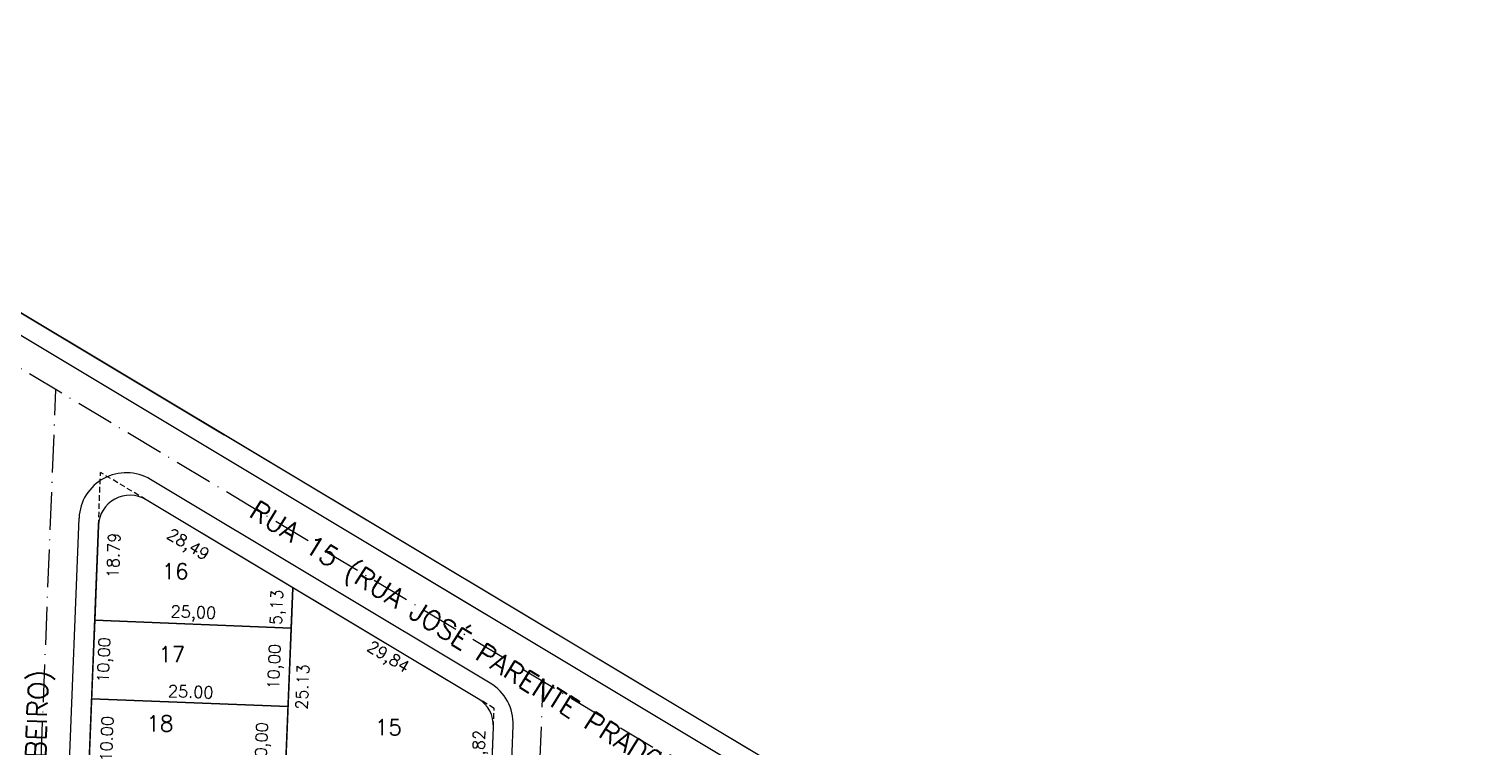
# Model space of a CAD drawing. Header units: millimetres. Extents: x 1794 to 8081, y 409 to 2272.
# Drawn here: x 5879.6 to 6062.5, y 1134.8 to 1226.1 of the extents above; entities that cross this region are included whole.
import ezdxf
from ezdxf.enums import TextEntityAlignment as Align

# ---------------------------------------------------------------- set-up
doc = ezdxf.new("R2010")
doc.units = ezdxf.units.MM
doc.linetypes.add('ACAD_ISO10W100', pattern=[18, 12, -3, 0, -3])
doc.linetypes.add('HIDDEN', pattern=[0.375, 0.25, -0.125])
for name, color, linetype in [('02 - EIXO VIA', 2, 'ACAD_ISO10W100'), ('03 - CALÇADA', 1, 'Continuous'), ('BOUNDARY LOTES', 2, 'Continuous'), ('boundary quadras', 232, 'Continuous'), ('COT', 8, 'Continuous'), ('DIMENSOES', 1, 'Continuous'), ('LOTES', 2, 'Continuous'), ('Poligonal', 3, 'Continuous'), ('PROJEÇÃO', 8, 'HIDDEN'), ('QUADRAS', 3, 'Continuous'), ('texto - ruas', 2, 'Continuous'), ('Texto Lotes', 31, 'Continuous')]:
    doc.layers.add(name, color=color, linetype=linetype)
doc.styles.add('arcad1', font='romans.shx')
doc.dimstyles.new('REGIS', dxfattribs={"dimtxt": 1.5, "dimasz": 0.12, "dimexe": 0, "dimexo": 0, "dimgap": 0, "dimtad": 0, "dimzin": 4, "dimdsep": 46, "dimtxsty": 'arcad1', "dimblk1": 'BOLA', "dimblk2": 'BOLA', "dimsah": 1, "dimcen": 0.12, "dimse1": 1, "dimse2": 1, "dimsd1": 1, "dimsd2": 1, "dimclrd": 256, "dimclre": 8, "dimclrt": 1, "dimadec": 0, "dimazin": 0, "dimtfac": 1.2, "dimtix": 1, "dimtmove": 2, "dimatfit": 3, "dimldrblk": 'BOLA', "dimfxl": 0, "dimfxlon": 1, "dimtvp": 2, "dimtolj": 1, "dimtzin": 4, "dimarcsym": 0})
doc.dimstyles.get("Standard").update_dxf_attribs({"dimtxt": 0.18, "dimasz": 0.18, "dimexe": 0.18, "dimexo": 0.0625, "dimgap": 0.09, "dimtad": 0, "dimtih": 1, "dimtoh": 1, "dimdec": 4, "dimzin": 0, "dimdsep": 46, "dimtxsty": 'Standard', "dimcen": 0.09, "dimadec": 0, "dimazin": 0, "dimtfac": 1, "dimtdec": 4, "dimtofl": 0, "dimtmove": 0, "dimatfit": 3, "dimfxl": 1, "dimtolj": 1, "dimtzin": 0, "dimarcsym": 0})

# ---------------------------------------------------------------- blocks, each defined once
blk = doc.blocks.new('*D942')
at = {"layer": 'Defpoints', "color": 0}
for p in [(5887.58, 1140.97), (5892.7, 1140.77), (5887.18, 1130.98)]:
    blk.add_point(p, dxfattribs=at)
at = {"layer": 'COT', "color": 1, "insert": (5889.51, 1135.89), "char_height": 1.5, "attachment_point": 5, "rotation": 87.719, "style": 'arcad1'}
blk.add_mtext('\\A1;10.00', dxfattribs=at)
blk = doc.blocks.new('BOLA')
for p, q in [((-1, 0), (1, 0)), ((0, -1), (0, 1))]:
    blk.add_line(p, q)
blk.add_circle((0, 0), 0.3)
blk = doc.blocks.new('*D943')
at = {"layer": 'Defpoints', "color": 0, "ltscale": 2.8}
for p in [(5888.72, 1169.74), (5888.72, 1169.74), (5887.97, 1150.96)]:
    blk.add_point(p, dxfattribs=at)
at = {"layer": 'COT', "color": 1, "ltscale": 2.8, "insert": (5890.36, 1159.2), "char_height": 1.5, "attachment_point": 5, "rotation": 87.719, "style": 'arcad1'}
blk.add_mtext('\\A1;18.79', dxfattribs=at)
blk = doc.blocks.new('*D214')
at = {"layer": 'Defpoints', "color": 0}
for p in [(5913.16, 1155.1), (5912.16, 1129.98), (5916.88, 1129.8)]:
    blk.add_point(p, dxfattribs=at)
at = {"layer": 'COT', "color": 1, "insert": (5914.38, 1142.47), "char_height": 1.5, "attachment_point": 5, "rotation": 87.719, "style": 'arcad1'}
blk.add_mtext('\\A1;25.13', dxfattribs=at)
blk = doc.blocks.new('*D287')
at = {"layer": 'Defpoints', "color": 0}
for p in [(5887.58, 1139.37), (5912.56, 1138.37), (5912.56, 1138.37)]:
    blk.add_point(p, dxfattribs=at)
at = {"layer": 'COT', "color": 1, "insert": (5900.19, 1141.87), "char_height": 1.5, "attachment_point": 5, "rotation": 357.719, "style": 'arcad1'}
blk.add_mtext('\\A1;25.00', dxfattribs=at)
blk = doc.blocks.new('*D1256')
at = {"layer": 'Defpoints', "color": 0}
for p in [(5932.76, 1140), (5938.76, 1139.76), (5938.33, 1128.94)]:
    blk.add_point(p, dxfattribs=at)
at = {"layer": 'COT', "color": 1, "insert": (5936.99, 1134.12), "char_height": 1.5, "attachment_point": 5, "rotation": 87.719, "style": 'arcad1'}
blk.add_mtext('\\A1;10,82', dxfattribs=at)
blk = doc.blocks.new('*D1257')
at = {"layer": 'Defpoints', "color": 0}
for p in [(5913.16, 1155.1), (5910.56, 1150.76), (5938.76, 1139.76)]:
    blk.add_point(p, dxfattribs=at)
at = {"layer": 'COT', "color": 1, "insert": (5925.2, 1146.15), "char_height": 1.5, "attachment_point": 5, "rotation": 329.0679, "style": 'arcad1'}
blk.add_mtext('\\A1;29,84', dxfattribs=at)
blk = doc.blocks.new('*D1258')
at = {"layer": 'Defpoints', "color": 0}
for p in [(5888.72, 1169.74), (5885.7, 1164.69), (5913.16, 1155.1)]:
    blk.add_point(p, dxfattribs=at)
at = {"layer": 'COT', "color": 1, "insert": (5899.75, 1160.43), "char_height": 1.5, "attachment_point": 5, "rotation": 329.0679, "style": 'arcad1'}
blk.add_mtext('\\A1;28,49', dxfattribs=at)
blk = doc.blocks.new('*D1259')
at = {"layer": 'Defpoints', "color": 0}
for p in [(5912.95, 1149.97), (5912.56, 1139.98), (5914.37, 1139.9)]:
    blk.add_point(p, dxfattribs=at)
at = {"layer": 'COT', "color": 1, "insert": (5911, 1145.04), "char_height": 1.5, "attachment_point": 5, "rotation": 87.719, "style": 'arcad1'}
blk.add_mtext('\\A1;10,00', dxfattribs=at)
blk = doc.blocks.new('*D1515')
at = {"layer": 'Defpoints', "color": 0}
for p in [(5887.97, 1150.96), (5893.1, 1150.76), (5887.58, 1140.97)]:
    blk.add_point(p, dxfattribs=at)
at = {"layer": 'COT', "color": 1, "insert": (5889.34, 1145.9), "char_height": 1.5, "attachment_point": 5, "rotation": 87.719, "style": 'arcad1'}
blk.add_mtext('\\A1;10,00', dxfattribs=at)
blk = doc.blocks.new('*D1516')
at = {"layer": 'Defpoints', "color": 0}
for p in [(5913.16, 1155.1), (5914.97, 1155.03), (5912.95, 1149.97)]:
    blk.add_point(p, dxfattribs=at)
at = {"layer": 'COT', "color": 1, "insert": (5911.3, 1152.6), "char_height": 1.5, "attachment_point": 5, "rotation": 87.719, "style": 'arcad1'}
blk.add_mtext('\\A1;5,13', dxfattribs=at)
blk = doc.blocks.new('*D1517')
at = {"layer": 'Defpoints', "color": 0}
for p in [(5912.56, 1139.98), (5913.15, 1139.95), (5912.16, 1129.98)]:
    blk.add_point(p, dxfattribs=at)
at = {"layer": 'COT', "color": 1, "insert": (5909.38, 1135.1), "char_height": 1.5, "attachment_point": 5, "rotation": 87.719, "style": 'arcad1'}
blk.add_mtext('\\A1;10,00', dxfattribs=at)
blk = doc.blocks.new('*D1627')
at = {"layer": 'Defpoints', "color": 0}
for p in [(5887.97, 1150.96), (5912.95, 1149.97), (5912.86, 1147.7)]:
    blk.add_point(p, dxfattribs=at)
at = {"layer": 'COT', "color": 1, "insert": (5900.52, 1151.77), "char_height": 1.5, "attachment_point": 5, "rotation": 357.719, "style": 'arcad1'}
blk.add_mtext('\\A1;25,00', dxfattribs=at)

msp = doc.modelspace()

# ---------------------------------------------------------------- linework, layer by layer
at = {"layer": '02 - EIXO VIA', "ltscale": 0.4}
for p, q in [((6090.437, 1055.975), (5829.753, 1212.19)), ((5875.935, 1001.962), (5883.037, 1180.26)), ((5938.478, 979.449), (5944.998, 1143.13))]:
    msp.add_line(p, q, dxfattribs=at)
at = {"layer": '03 - CALÇADA'}
for p, q in [((6092.288, 1059.063), (5826.396, 1218.399)), ((6092.288, 1059.063), (5903.169, 1172.393)), ((5938.263, 1142.969), (5895.069, 1168.852)), ((5879.978, 1013.017), (5885.99, 1163.944)), ((5935.584, 997.256), (5941.174, 1137.583))]:
    msp.add_line(p, q, dxfattribs=at)
for centre, start, end in [((5891.985, 1163.706), 59.06788, 177.71902), ((5935.179, 1137.822), 357.71902, 59.06788)]:
    msp.add_arc(centre, 6, start, end, dxfattribs=at)
at = {"layer": 'BOUNDARY LOTES'}
for points in [[(5894.507, 1166.275, 0.5695294), (5888.454, 1163.003), (5887.975, 1150.962), (5912.955, 1149.967), (5913.159, 1155.097)], [(5936.723, 1140.977), (5913.159, 1155.097), (5912.159, 1129.983), (5938.328, 1128.941), (5938.664, 1137.386, 0.2742673)]]:
    msp.add_lwpolyline(points, format="xyb", close=True, dxfattribs=at)
for points in [[(5912.955, 1149.967), (5887.975, 1150.962), (5887.577, 1140.97), (5912.557, 1139.975)], [(5912.557, 1139.975), (5887.577, 1140.97), (5887.179, 1130.978), (5912.159, 1129.983)]]:
    msp.add_lwpolyline(points, close=True, dxfattribs=at)
at = {"layer": 'boundary quadras'}
msp.add_lwpolyline([(5938.664, 1137.386, 0.2742673), (5936.723, 1140.977), (5894.507, 1166.275, 0.5695294), (5888.454, 1163.003), (5882.573, 1015.347, -0.0264603), (5933.083, 997.694, 0.0232082), (5933.115, 998.064)], format="xyb", close=True, dxfattribs=at)
at = {"layer": 'DIMENSOES'}
msp.add_line((5838.263, 1214.202), (5904.454, 1174.537), dxfattribs=at)
at = {"layer": 'LOTES'}
for p, q in [((5908.577, 1040.055), (5913.159, 1155.097)), ((5887.975, 1150.962), (5912.955, 1149.967)), ((5887.577, 1140.97), (5912.557, 1139.975))]:
    msp.add_line(p, q, dxfattribs=at)
at = {"layer": 'Poligonal', "color": 7}
msp.add_line((6092.269, 1061.989), (5818.342, 1226.139), dxfattribs=at)
at = {"layer": 'Poligonal'}
for p, q in [((6092.269, 1061.989), (5904.454, 1174.537)), ((6092.269, 1061.989), (5904.454, 1174.537)), ((6092.269, 1061.989), (5904.454, 1174.537)), ((6092.269, 1061.989), (5904.454, 1174.537)), ((6092.269, 1061.989), (5904.454, 1174.537)), ((6092.269, 1061.989), (5904.454, 1174.537)), ((6092.269, 1061.989), (5904.454, 1174.537)), ((6092.269, 1061.989), (5904.454, 1174.537)), ((6092.269, 1061.989), (5904.454, 1174.537)), ((6092.269, 1061.989), (5904.454, 1174.537)), ((6092.269, 1061.989), (5904.454, 1174.537)), ((6092.269, 1061.989), (5904.454, 1174.537)), ((6092.269, 1061.989), (5904.454, 1174.537)), ((6092.269, 1061.989), (5904.454, 1174.537)), ((6092.269, 1061.989), (5904.454, 1174.537)), ((6092.269, 1061.989), (5904.454, 1174.537)), ((5936.723, 1140.977), (5894.507, 1166.275)), ((5936.723, 1140.977), (5894.507, 1166.275))]:
    msp.add_line(p, q, dxfattribs=at)
for centre, start, end in [((5892.451, 1162.844), 59.06788, 177.71902), ((5892.451, 1162.844), 59.06788, 177.71902), ((5934.667, 1137.546), 357.71902, 59.06788), ((5934.667, 1137.546), 357.71902, 59.06788)]:
    msp.add_arc(centre, 4, start, end, dxfattribs=at)
at = {"layer": 'PROJEÇÃO', "ltscale": 2.8}
for p, q in [((5888.454, 1163.003), (5888.723, 1169.741)), ((5894.507, 1166.275), (5888.723, 1169.741)), ((5938.758, 1139.757), (5936.723, 1140.977)), ((5938.664, 1137.386), (5938.758, 1139.757))]:
    msp.add_line(p, q, dxfattribs=at)
at = {"layer": 'QUADRAS'}
for p, q in [((5882.492, 1013.305), (5888.454, 1163.003)), ((5933.115, 998.064), (5938.664, 1137.386))]:
    msp.add_line(p, q, dxfattribs=at)

# ---------------------------------------------------------------- texts
at = {"layer": 'texto - ruas', "char_height": 2.5, "width": 122.85234, "attachment_point": 1}
for s, insert, rotation in [('{\\Fromans|c0;RUA 15 (RUA JOSÉ PARENTE PRADO)}', (5908.749, 1166.336), 327.79987), ('{\\Fromans|c0;RUA 07 (RUA RAIMUNDA LOPES RIBEIRO)}', (5877.279, 1075.866), 88.06976)]:
    msp.add_mtext(s, dxfattribs=dict(at, insert=insert, rotation=rotation))
at = {"layer": 'Texto Lotes', "style": 'arcad1'}
for s, p in [('16', (5898.202, 1157.173)), ('17', (5897.782, 1146.625)), ('18', (5896.264, 1137.833)), ('15', (5925.307, 1137.347))]:
    msp.add_text(s, height=2, dxfattribs=at).set_placement(p, align=Align.MIDDLE_CENTER)

# ---------------------------------------------------------------- dimensions: what is measured, and where the dimension line sits
at = {"layer": 'COT'}
for p1, p2, distance, dimstyle, override, picture, middle in [((5913.159, 1155.097), (5888.723, 1169.741), 5.889, 'REGIS', {"dimdsep": 44}, '*D1258', (5899.75, 1160.432)), ((5938.758, 1139.757), (5913.159, 1155.097), 5.057, 'REGIS', {"dimdsep": 44}, '*D1257', (5925.195, 1146.153)), ((5913.159, 1155.097), (5912.159, 1129.983), 4.721, 'Standard', {"dimtxt": 1.5, "dimasz": 0.12, "dimexe": 0, "dimexo": 0, "dimgap": 0, "dimtih": 0, "dimtoh": 0, "dimdec": 2, "dimzin": 4, "dimtxsty": 'arcad1', "dimblk1": 'BOLA', "dimblk2": 'BOLA', "dimsah": 1, "dimcen": 0.12, "dimse1": 1, "dimse2": 1, "dimsd1": 1, "dimsd2": 1, "dimclrd": 256, "dimclre": 8, "dimclrt": 1, "dimtfac": 1.2, "dimtdec": 2, "dimtix": 1, "dimtofl": 1, "dimtmove": 2, "dimldrblk": 'BOLA', "dimfxl": 0, "dimfxlon": 1, "dimtvp": 2, "dimtzin": 4}, '*D214', (5914.378, 1142.472)), ((5887.975, 1150.962), (5912.955, 1149.967), -2.27, 'REGIS', {"dimdsep": 44}, '*D1627', (5900.517, 1151.766)), ((5912.955, 1149.967), (5912.557, 1139.975), 1.816, 'REGIS', {"dimdsep": 44}, '*D1259', (5911.002, 1145.041)), ((5887.577, 1139.368), (5912.557, 1138.373), 0, 'Standard', {"dimtxt": 1.5, "dimasz": 0.12, "dimexe": 0, "dimexo": 0, "dimgap": 0, "dimtih": 0, "dimtoh": 0, "dimdec": 2, "dimzin": 4, "dimtxsty": 'arcad1', "dimblk1": 'BOLA', "dimblk2": 'BOLA', "dimsah": 1, "dimcen": 0.12, "dimse1": 1, "dimse2": 1, "dimsd1": 1, "dimsd2": 1, "dimclrd": 256, "dimclre": 8, "dimclrt": 1, "dimtfac": 1.2, "dimtdec": 2, "dimtix": 1, "dimtofl": 1, "dimtmove": 2, "dimldrblk": 'BOLA', "dimfxl": 0, "dimfxlon": 1, "dimtvp": 2, "dimtzin": 4}, '*D287', (5900.186, 1141.868)), ((5887.179, 1130.978), (5887.577, 1140.97), -5.132, 'Standard', {"dimtxt": 1.5, "dimasz": 0.12, "dimexe": 0, "dimexo": 0, "dimgap": 0, "dimtih": 0, "dimtoh": 0, "dimdec": 2, "dimzin": 4, "dimtxsty": 'arcad1', "dimblk1": 'BOLA', "dimblk2": 'BOLA', "dimsah": 1, "dimcen": 0.12, "dimse1": 1, "dimse2": 1, "dimsd1": 1, "dimsd2": 1, "dimclrd": 256, "dimclre": 8, "dimclrt": 1, "dimtfac": 1.2, "dimtdec": 2, "dimtix": 1, "dimtofl": 1, "dimtmove": 2, "dimldrblk": 'BOLA', "dimfxl": 0, "dimfxlon": 1, "dimtvp": 2, "dimtzin": 4}, '*D942', (5889.508, 1135.889))]:
    dim = msp.add_aligned_dim(p1=p1, p2=p2, distance=distance, dimstyle=dimstyle, override=override, dxfattribs=at)
    dim.commit()
    dim.dimension.update_dxf_attribs({"geometry": picture, "text_midpoint": middle})
at = {"layer": 'COT', "ltscale": 2.8}
dim = msp.add_linear_dim(base=(5888.723, 1169.741), p1=(5887.975, 1150.962), p2=(5888.723, 1169.741), angle=87.71902, dimstyle='Standard', override={"dimtxt": 1.5, "dimasz": 0.12, "dimexe": 0, "dimexo": 0, "dimgap": 0, "dimtih": 0, "dimtoh": 0, "dimdec": 2, "dimzin": 4, "dimtxsty": 'arcad1', "dimblk1": 'BOLA', "dimblk2": 'BOLA', "dimsah": 1, "dimcen": 0.12, "dimse1": 1, "dimse2": 1, "dimsd1": 1, "dimsd2": 1, "dimclrd": 256, "dimclre": 8, "dimclrt": 1, "dimtfac": 1.2, "dimtdec": 2, "dimtix": 1, "dimtofl": 1, "dimtmove": 2, "dimldrblk": 'BOLA', "dimfxl": 0, "dimfxlon": 1, "dimtvp": 2, "dimtzin": 4}, dxfattribs=at)
dim.commit()
dim.dimension.update_dxf_attribs({"geometry": '*D943', "text_midpoint": (5890.357, 1159.195), "dimtype": 161})
at = {"layer": 'COT'}
for base, p1, p2, angle, picture, middle in [((5914.974, 1155.025), (5912.955, 1149.967), (5913.159, 1155.097), 87.71902, '*D1516', (5911.303, 1152.602)), ((5893.103, 1150.758), (5887.577, 1140.97), (5887.975, 1150.962), 267.71902, '*D1515', (5889.335, 1145.904)), ((5913.151, 1139.952), (5912.159, 1129.983), (5912.557, 1139.975), 87.71902, '*D1517', (5909.384, 1135.098))]:
    dim = msp.add_linear_dim(base=base, p1=p1, p2=p2, angle=angle, dimstyle='REGIS', override={"dimdsep": 44}, dxfattribs=at)
    dim.commit()
    dim.dimension.update_dxf_attribs({"geometry": picture, "text_midpoint": middle})
dim = msp.add_linear_dim(base=(5932.757, 1139.996), p1=(5938.328, 1128.941), p2=(5938.758, 1139.757), angle=87.71902, dimstyle='REGIS', override={"dimdsep": 44}, dxfattribs=at)
dim.commit()
dim.dimension.update_dxf_attribs({"geometry": '*D1256', "text_midpoint": (5936.994, 1134.123), "dimtype": 161})

doc.saveas('drawing.dxf')
